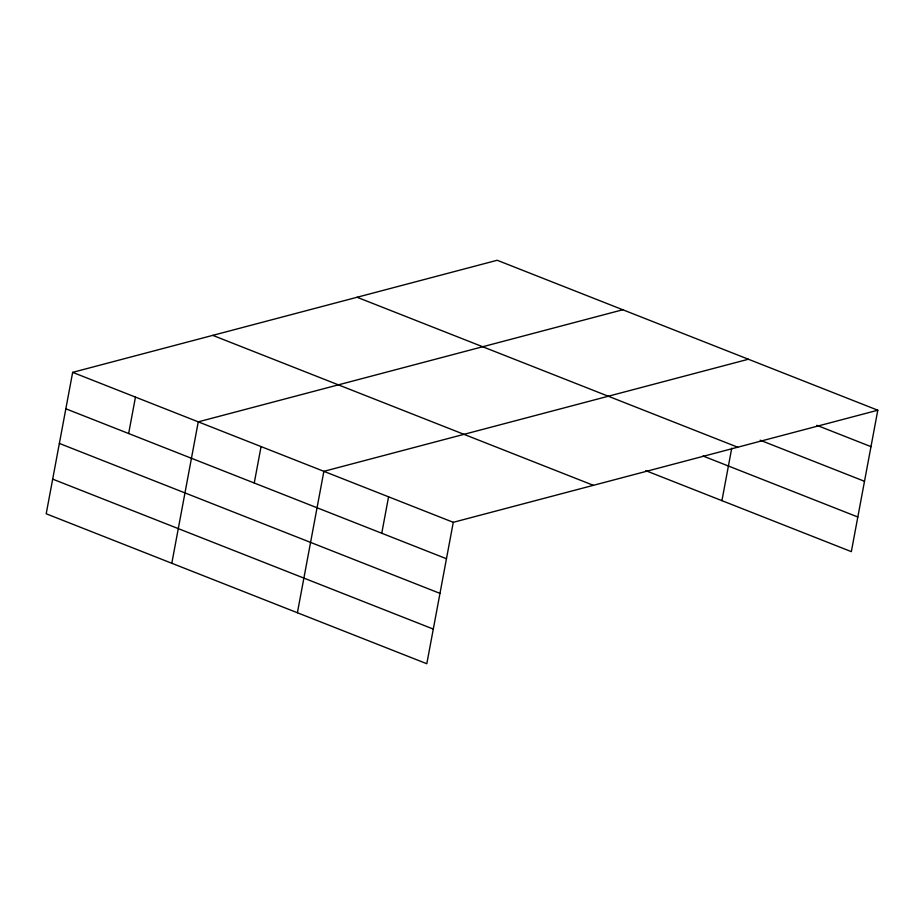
<?xml version="1.0" encoding="UTF-8"?>
<svg xmlns="http://www.w3.org/2000/svg" width="924" height="924" viewBox="0 0 924 924"><rect width="100%" height="100%" fill="white"/><g stroke="black" fill="none" stroke-linecap="round" stroke-linejoin="round"><path stroke-width="1.39" d="M877.8 410.221L497.193 260.268L72.661 372.36L46.2 513.779L426.807 663.732L453.28 522.314L877.8 410.221L851.339 551.64L645.761 470.651M128.644 433.529L135.47 397.101M171.806 563.259L198.267 421.841L622.788 309.759M254.25 483.009L261.065 446.581M297.401 612.739L323.874 471.332L748.394 359.24M381.751 533.252L388.577 496.823M721.921 500.658L731.75 448.163M816.839 425.317L870.986 446.65M760.175 440.205L864.494 481.3M357.091 297.262L737.71 447.216M703.025 456.006L857.819 517.001M212.763 335.366L593.37 485.319M72.661 372.36L453.28 522.314M65.847 408.789L446.465 558.743M59.367 443.428L439.974 593.381M52.68 479.129L433.298 629.082"/></g></svg>
